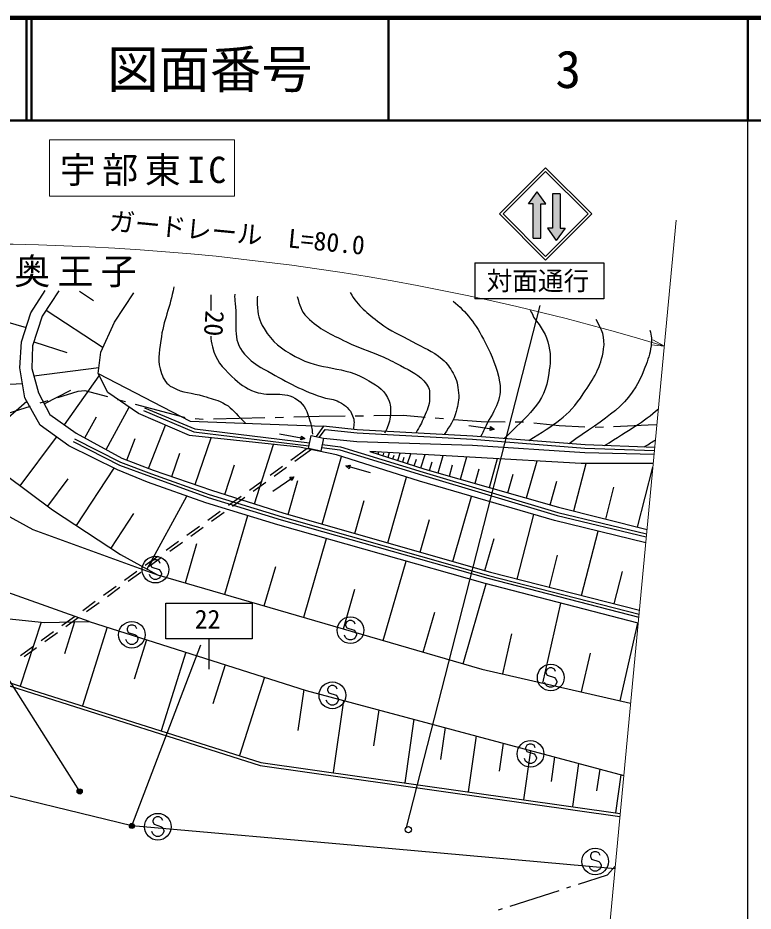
# Model space of a CAD drawing. Units: millimetres, scale not verified. Extents: x 40000 to 680000, y 20000 to 380760.
# Drawn here: x 507920 to 579500, y 292998 to 380000 of the extents above; entities that cross this region are included whole.
import ezdxf
from ezdxf.enums import TextEntityAlignment as Align

# ---------------------------------------------------------------- set-up
doc = ezdxf.new("R2010")
doc.units = ezdxf.units.MM
doc.header["$LTSCALE"] = 1000
doc.header["$PDMODE"] = 32
doc.header["$PDSIZE"] = 500
for name, color, linetype, lineweight in [('M-BGD', 7, 'Continuous', 25), ('M-BGD-HTXT', 7, 'Continuous', 13), ('M-BMK-HTXT', 7, 'Continuous', 13), ('M-BMK-ROW', 30, 'Continuous', 25), ('M-STR-HTXT', 7, 'Continuous', 13), ('M-STR-STRC', 7, 'Continuous', 25), ('M-TTL', 2, 'Continuous', 140), ('M-TTL-BAND', 7, 'Continuous', 25), ('M-TTL-LINE', 7, 'Continuous', 50)]:
    doc.layers.add(name, color=color, linetype=linetype, lineweight=lineweight)
doc.layers.add('M-TTL-TXT', color=7, linetype='Continuous')
doc.styles.add('ＭＳ ゴシック', font='')
doc.styles.get('ＭＳ ゴシック').set_extended_font_data('MS Gothic')

msp = doc.modelspace()

# ---------------------------------------------------------------- hatches: boundary and pattern name
at = {"layer": 'M-STR-STRC'}
for points in [[(558845, 358532), (558845, 361878), (559323, 361878), (558470, 363064), (557618, 361878), (558096, 361878), (558096, 358532)], [(561190, 359506), (560712, 359506), (560712, 362852), (559963, 362852), (559963, 359506), (559485, 359506), (560337, 358320)]]:
    msp.add_hatch(color=256, dxfattribs=at).paths.add_polyline_path(points)

# ---------------------------------------------------------------- linework, layer by layer
at = {"layer": 'M-BGD'}
for p, q in [((513932, 353366), (515267, 352488)), ((501067, 352091), (508728, 349833)), ((510680, 351540), (516215, 347901)), ((509482, 348431), (512672, 347402)), ((509470, 345127), (515806, 345936)), ((512474, 340349), (515849, 345142)), ((500927, 344020), (508364, 344380)), ((510488, 342396), (513089, 343746)), ((503577, 338131), (508780, 342654)), ((516505, 337961), (518762, 342074)), ((514449, 339090), (515577, 341146)), ((520636, 336110), (522277, 340339)), ((551817, 340295), (554293, 339950)), ((553896, 339816), (553948, 340187)), ((553948, 340187), (554293, 339950)), ((533404, 339493), (535859, 339019)), ((554293, 339950), (553896, 339816)), ((508155, 334421), (511680, 339171)), ((518521, 336930), (519342, 339045)), ((525196, 334541), (526746, 339108)), ((530966, 332669), (532809, 338449)), ((535455, 338906), (535526, 339275)), ((535859, 339019), (535455, 338906)), ((535526, 339275), (535859, 339019)), ((522912, 335316), (523687, 337599)), ((534510, 336930), (536099, 338077)), ((534883, 336829), (536497, 337995)), ((542529, 337665), (542563, 337772)), ((543005, 337512), (543073, 337726)), ((543481, 337359), (543555, 337590)), ((543957, 337206), (544105, 337667)), ((544909, 336900), (545137, 337609)), ((537529, 330698), (539415, 337287)), ((544433, 337053), (544547, 337407)), ((545388, 336746), (545542, 337225)), ((545867, 336592), (546175, 337550)), ((546514, 336384), (546722, 337031)), ((547161, 336176), (547577, 337471)), ((548001, 335923), (548242, 336767)), ((548846, 335683), (549326, 337372)), ((551022, 335064), (551641, 337240)), ((553828, 334266), (554626, 337071)), ((557444, 333237), (558472, 336853)), ((513612, 330566), (517285, 336151)), ((528076, 333590), (528998, 336480)), ((532483, 335466), (533699, 336344)), ((532856, 335366), (534073, 336244)), ((539853, 336367), (540266, 336445)), ((542257, 335681), (539853, 336367)), ((540163, 336084), (539853, 336367)), ((540266, 336445), (540163, 336084)), ((549934, 335373), (550244, 336462)), ((552425, 334665), (552824, 336068)), ((562058, 331971), (563235, 336609)), ((568258, 330398), (569745, 336255)), ((510839, 332429), (512830, 335113)), ((532736, 333903), (534802, 335310)), ((534386, 335254), (534802, 335310)), ((534597, 334944), (534386, 335254)), ((534802, 335310), (534597, 334944)), ((543927, 328867), (545758, 335265)), ((555636, 333752), (556150, 335560)), ((530456, 334003), (531672, 334881)), ((530830, 333902), (532046, 334780)), ((534235, 331641), (535177, 334935)), ((559745, 332583), (560399, 334884)), ((565158, 331184), (565945, 334285)), ((520495, 326325), (524378, 333423)), ((528429, 332539), (529646, 333417)), ((528803, 332439), (530019, 333317)), ((550268, 327053), (552082, 333393)), ((540728, 329783), (541644, 332982)), ((516993, 328343), (519215, 331724)), ((526403, 331076), (527619, 331954)), ((526776, 330975), (527992, 331853)), ((528074, 323854), (530310, 331529)), ((556533, 325339), (558143, 331633)), ((547097, 327960), (548005, 331130)), ((524376, 329612), (525592, 330490)), ((524749, 329512), (525965, 330390)), ((562803, 323735), (564407, 330005)), ((522349, 328149), (523565, 329027)), ((522722, 328048), (523938, 328926)), ((535746, 321619), (537981, 329291)), ((553391, 326159), (554284, 329282)), ((524236, 324972), (525354, 328810)), ((520322, 326685), (521538, 327563)), ((520695, 326585), (521911, 327463)), ((559668, 324537), (560470, 327672)), ((531910, 322736), (533027, 326572)), ((543472, 319368), (545723, 327094)), ((518295, 325222), (519511, 326100)), ((518668, 325121), (519885, 325999)), ((565968, 322926), (566778, 326091)), ((516268, 323758), (517484, 324636)), ((516642, 323658), (517858, 324536)), ((551256, 317099), (553524, 324884)), ((539609, 320493), (540734, 324356)), ((514241, 322295), (515457, 323173)), ((514615, 322194), (515831, 323072)), ((559013, 315217), (560784, 323002)), ((547364, 318233), (548498, 322126)), ((510177, 321131), (508153, 314913)), ((512215, 320831), (513431, 321709)), ((513444, 321174), (512456, 318057)), ((512588, 320731), (513804, 321609)), ((566571, 313497), (568291, 321056)), ((510188, 319368), (511404, 320246)), ((516626, 320651), (514199, 312993)), ((510561, 319267), (511777, 320145)), ((520454, 319434), (519240, 315605)), ((555120, 316103), (556006, 319995)), ((508161, 317904), (509377, 318782)), ((508534, 317804), (509750, 318682)), ((524281, 318217), (521857, 310566)), ((562792, 314357), (563652, 318137)), ((528105, 317001), (526893, 313176)), ((531929, 315785), (529508, 308142)), ((535750, 314571), (535186, 310602)), ((539619, 313522), (538618, 306485)), ((543051, 312602), (542551, 309083)), ((546484, 311682), (545604, 305492)), ((549503, 310873), (549063, 307778)), ((552523, 310063), (551749, 304619)), ((555179, 309351), (554792, 306629)), ((557835, 308639), (557154, 303850)), ((560171, 308013), (559831, 305619)), ((562507, 307387), (561908, 303174)), ((564562, 306836), (564263, 304730)), ((566617, 306285), (566090, 302580)), ((565313, 296529), (566077, 297391)), ((562512, 295629), (565313, 296529)), ((555847, 293488), (560608, 295018)), ((561369, 295262), (561750, 295385)), ((554705, 293121), (555086, 293243))]:
    msp.add_line(p, q, dxfattribs=at)
for points in [[(568310, 321051), (553397, 324917), (533233, 330638), (526214, 332778), (520538, 334772), (517609, 335992), (512879, 338303), (510095, 340318), (508585, 342999), (508118, 345920), (508289, 348432), (509182, 351280), (510572, 353454)], [(511916, 353419), (510296, 350956), (509356, 348042), (509271, 345855), (509918, 343494), (511018, 341375), (513604, 339553), (518052, 337113), (521082, 335937), (526764, 334009), (533814, 331761), (553942, 326002), (568428, 322297)], [(569048, 328866), (560156, 331048), (547010, 334866), (538931, 337441), (535333, 338175), (524621, 339339), (519648, 341461), (516671, 343521), (515730, 345377), (516010, 347445), (517318, 350356), (519219, 353227)], [(515730, 345377), (524704, 340708), (537681, 340237)], [(500927, 341976), (501837, 340133), (504345, 337247), (511306, 332082), (517921, 327733), (521523, 325763), (553098, 316563), (567576, 313269)], [(520264, 342027), (525139, 339975), (536312, 338600)], [(520148, 341750), (525061, 339683), (536252, 338305)], [(569926, 338169), (563147, 338404), (552215, 339264), (540963, 339872), (537681, 340237), (536956, 339227)], [(537278, 339161), (537823, 339919), (540939, 339573), (552195, 338965), (563130, 338105), (569897, 337870)], [(513292, 338738), (517806, 336448), (520823, 335320), (526442, 333290), (533553, 331115), (553669, 325413), (568363, 321614)], [(513428, 339005), (517927, 336723), (520926, 335601), (526537, 333575), (533638, 331402), (553748, 325703), (568392, 321916)], [(537559, 338446), (539314, 338230), (547384, 335738), (560487, 331824), (569132, 329759)], [(537689, 339076), (540922, 338746), (552177, 338375), (563111, 337673), (569862, 337493)], [(537499, 338151), (539251, 337935), (547297, 335451), (560409, 331534), (569103, 329458)], [(542182, 337776), (547547, 336052), (560551, 332354), (569170, 330166)], [(569777, 336598), (562769, 336610), (542182, 337776)], [(501258, 334611), (509361, 330179), (521523, 325763)], [(514860, 321212), (504534, 324862), (497824, 326943), (492911, 327818)], [(482662, 308604), (485847, 318069), (488227, 321003), (490454, 322482), (493585, 323372), (499321, 322275), (510519, 321095), (514860, 321212), (535984, 314496), (566909, 306207)], [(506200, 315234), (508641, 314439), (531515, 307192), (566532, 302214)], [(506297, 315518), (508733, 314725), (531582, 307485), (566561, 302513)], [(502714, 305302), (519027, 301330), (541839, 299340), (566053, 297139)]]:
    msp.add_lwpolyline(points, dxfattribs=at)
msp.add_lwpolyline([(536463, 339329), (537689, 339076), (537427, 337803), (536200, 338056)], close=True, dxfattribs=at)
for points, knots in [([(523111, 353795), (522728, 351729), (522110, 350652), (521831, 348570), (521665, 347334), (521472, 346550), (521898, 345378), (522128, 344743), (522373, 344343), (522965, 344019), (524042, 343430), (524815, 343519), (525988, 343157), (526729, 342928), (527167, 342848), (527865, 342510), (528673, 342118), (528963, 341635), (529603, 341004), (529795, 340815), (529863, 340752), (530088, 340512)], [0, 0, 0, 0, 1, 1, 1, 2, 2, 2, 3, 3, 3, 4, 4, 4, 5, 5, 5, 6, 6, 6, 7, 7, 7, 7]), ([(540258, 353247), (541121, 351880), (541867, 351269), (543151, 350286), (544281, 349421), (545082, 349191), (546311, 348474), (547455, 347807), (548233, 347622), (549232, 346752), (549744, 346306), (549973, 345976), (550301, 345382), (550676, 344704), (550751, 344241), (550825, 343470), (550894, 342764), (550770, 342354), (550588, 341669), (550332, 340711), (550039, 340346), (549419, 339415)], [0, 0, 0, 0, 1, 1, 1, 2, 2, 2, 3, 3, 3, 4, 4, 4, 5, 5, 5, 6, 6, 6, 7, 7, 7, 7]), ([(529030, 353083), (529020, 352733), (529018, 352533), (529069, 352187), (529350, 350248), (528673, 348712), (529983, 347255), (530607, 346560), (531061, 346249), (531877, 345793), (533998, 344609), (535178, 343880), (537470, 343075), (538058, 342868), (538462, 342966), (539019, 342685), (539417, 342484), (539656, 342371), (539971, 342056), (540241, 341786), (540369, 341596), (540513, 341241), (540708, 340760), (540647, 340469), (540587, 339914)], [0, 0, 0, 0, 1, 1, 1, 2, 2, 2, 3, 3, 3, 4, 4, 4, 5, 5, 5, 6, 6, 6, 7, 7, 7, 8, 8, 8, 8]), ([(531240, 352910), (531222, 352659), (531217, 352391), (531226, 352101), (531257, 351145), (531383, 350557), (531885, 349743), (532722, 348385), (533535, 347796), (534929, 347021), (537501, 345589), (539579, 346202), (542086, 344657), (543014, 344085), (543675, 343701), (544056, 342679), (544267, 342114), (544227, 341738), (544159, 341140), (544084, 340483), (543937, 340200), (543618, 339537)], [0, 0, 0, 0, 1, 1, 1, 2, 2, 2, 3, 3, 3, 4, 4, 4, 5, 5, 5, 6, 6, 6, 7, 7, 7, 7]), ([(535124, 352863), (535360, 352029), (535455, 351466), (536073, 350858), (537335, 349614), (538332, 349244), (539911, 348440), (541154, 347807), (541945, 347664), (543218, 347094), (543991, 346748), (544424, 346552), (545162, 346137), (546226, 345540), (546964, 345293), (547704, 344324), (548043, 343880), (547998, 343484), (548005, 342926), (548014, 342193), (547742, 341807), (547462, 341129), (547200, 340493), (547066, 340262), (546650, 339565)], [0, 0, 0, 0, 1, 1, 1, 2, 2, 2, 3, 3, 3, 4, 4, 4, 5, 5, 5, 6, 6, 6, 7, 7, 7, 8, 8, 8, 8]), ([(550313, 352409), (551529, 351382), (552512, 350223), (553411, 348380), (554111, 346947), (554521, 346114), (554816, 344546), (555163, 342704), (554147, 341672), (553345, 339977), (553201, 339673), (553157, 339556), (552962, 339206)], [0, 0, 0, 0, 1, 1, 1, 2, 2, 2, 3, 3, 3, 4, 4, 4, 4]), ([(558114, 350846), (558926, 349760), (559363, 349245), (559619, 348022), (559833, 346999), (559742, 346383), (559610, 345347), (559229, 342375), (557501, 341267), (555267, 339024)], [0, 0, 0, 0, 1, 1, 1, 2, 2, 2, 3, 3, 3, 3]), ([(557664, 338836), (560187, 340457), (561466, 341096), (562964, 343371), (563997, 344939), (564672, 345893), (564944, 347751), (565111, 348898), (564791, 349624), (564208, 350626)], [0, 0, 0, 0, 1, 1, 1, 2, 2, 2, 3, 3, 3, 3]), ([(526690, 349006), (526717, 348679), (526769, 348335), (526866, 347945), (527186, 346646), (527780, 346007), (528749, 345083), (529519, 344349), (530020, 343941), (531022, 343584), (532568, 343035), (533818, 343756), (535148, 342795), (535895, 342255), (536081, 341646), (536349, 340765), (536500, 340270), (536553, 340047), (536603, 339465)], [0, 0, 0, 0, 1, 1, 1, 2, 2, 2, 3, 3, 3, 4, 4, 4, 5, 5, 5, 6, 6, 6, 6]), ([(569458, 349598), (569598, 349012), (569637, 348657), (569561, 348059), (569454, 347211), (569261, 346755), (568971, 345951), (567581, 342103), (565152, 341134), (561582, 338527)], [0, 0, 0, 0, 1, 1, 1, 2, 2, 2, 3, 3, 3, 3])]:
    msp.add_open_spline(points, degree=3, knots=knots, dxfattribs=at)
for points in [[(526715, 353029), (526698, 352567), (526692, 352070), (526696, 351511)], [(557798, 351515), (557946, 351267), (558038, 351140), (558114, 350846)], [(565040, 338338), (567454, 339907), (568842, 340631), (570279, 341918)], [(568886, 338205), (569402, 338528), (569701, 338715), (569995, 338901)]]:
    msp.add_open_spline(points, degree=3, dxfattribs=at)
at = {"layer": 'M-BGD-HTXT'}
msp.add_line((561441, 248268), (572014, 360302), dxfattribs=at)
at = {"layer": 'M-BMK-HTXT'}
msp.add_lwpolyline([(511009, 362626), (529009, 362626), (529009, 368126), (511009, 368126)], close=True, dxfattribs=at)
at = {"layer": 'M-BMK-ROW'}
for p, q in [((513787, 343640), (514431, 343704)), ((514431, 343704), (516650, 343107)), ((511825, 343027), (513787, 343640)), ((517615, 342846), (518388, 342638)), ((504380, 340703), (509153, 342193)), ((510107, 342491), (510871, 342729)), ((519353, 342378), (524117, 341095)), ((524117, 341095), (524183, 341089)), ((526974, 340934), (531972, 341066)), ((532972, 341093), (533772, 341114)), ((534771, 341140), (537257, 341206)), ((537257, 341206), (539770, 341233)), ((540770, 341244), (541570, 341253)), ((542570, 341264), (545423, 341295)), ((545423, 341295), (547563, 341121)), ((525179, 340991), (525975, 340913)), ((548560, 341040), (549357, 340975)), ((550354, 340893), (553010, 340677)), ((553010, 340677), (555345, 340660)), ((556345, 340653), (557145, 340647)), ((558140, 340555), (560622, 340311)), ((560622, 340311), (563124, 340166)), ((565921, 340214), (569294, 340351)), ((569294, 340351), (570136, 340400)), ((564123, 340141), (564922, 340173))]:
    msp.add_line(p, q, dxfattribs=at)
at = {"layer": 'M-STR-HTXT'}
for q in [(569588, 348159), (569733, 348638)]:
    msp.add_line((570857, 348037), q, dxfattribs=at)
msp.add_arc((503569, 125293), 232686, 73.19116, 92.70784, dxfattribs=at)
at = {"layer": 'M-STR-STRC'}
for p, q in [((554797, 360899), (559297, 365399)), ((555150, 360899), (559297, 365046)), ((563797, 360899), (559297, 365399)), ((563444, 360899), (559297, 365046)), ((557618, 361878), (558470, 363064)), ((559323, 361878), (558470, 363064)), ((560712, 362852), (559963, 362852)), ((559963, 362852), (559963, 359506)), ((560712, 362852), (560712, 359506)), ((558096, 361878), (557618, 361878)), ((558096, 358532), (558096, 361878)), ((558845, 358532), (558845, 361878)), ((558845, 361878), (559323, 361878)), ((554797, 360899), (559297, 356399)), ((555150, 360899), (559297, 356752)), ((559297, 356752), (563444, 360899)), ((559297, 356399), (563797, 360899)), ((559963, 359506), (559485, 359506)), ((559485, 359506), (560337, 358320)), ((561190, 359506), (560337, 358320)), ((560712, 359506), (561190, 359506)), ((558096, 358532), (558845, 358532)), ((552416, 356145), (564981, 356145)), ((552416, 356145), (552416, 352645)), ((564981, 356145), (564981, 352645)), ((564981, 352645), (552416, 352645)), ((558745, 351978), (545735, 301150)), ((513937, 304654), (492096, 339136)), ((521191, 327204), (520955, 327086)), ((521428, 327204), (521191, 327204)), ((521664, 327086), (521428, 327204)), ((520955, 327086), (520837, 326850)), ((520837, 326850), (520837, 326731)), ((520837, 326731), (520955, 326495)), ((520955, 326495), (521664, 326259)), ((521782, 326850), (521664, 327086)), ((521664, 326259), (521782, 326140)), ((520837, 325550), (520719, 325786)), ((520955, 325431), (520837, 325550)), ((521191, 325313), (520955, 325431)), ((521664, 325431), (521428, 325313)), ((521782, 325550), (521664, 325431)), ((521782, 326140), (521901, 325904)), ((521901, 325786), (521782, 325550)), ((521901, 325904), (521901, 325786)), ((521428, 325313), (521191, 325313)), ((522320, 323006), (530720, 323006)), ((522320, 319506), (522320, 323006)), ((530720, 323006), (530720, 319506)), ((539943, 321186), (539825, 320949)), ((540180, 321304), (539943, 321186)), ((540416, 321304), (540180, 321304)), ((540652, 321186), (540416, 321304)), ((540770, 320949), (540652, 321186)), ((518663, 320743), (518545, 320507)), ((518545, 320507), (518545, 320388)), ((518545, 320388), (518663, 320152)), ((518900, 320861), (518663, 320743)), ((519136, 320861), (518900, 320861)), ((519372, 320743), (519136, 320861)), ((519490, 320507), (519372, 320743)), ((539825, 320949), (539825, 320831)), ((539825, 320831), (539943, 320595)), ((539943, 320595), (540652, 320358)), ((540652, 320358), (540770, 320240)), ((540770, 320240), (540889, 320004)), ((518545, 319207), (518427, 319443)), ((518663, 320152), (519372, 319916)), ((519372, 319916), (519490, 319797)), ((519490, 319797), (519609, 319561)), ((519609, 319443), (519490, 319207)), ((519609, 319561), (519609, 319443)), ((530720, 319506), (522320, 319506)), ((526520, 319506), (526520, 316574)), ((539825, 319649), (539707, 319886)), ((539943, 319531), (539825, 319649)), ((540180, 319413), (539943, 319531)), ((540416, 319413), (540180, 319413)), ((540652, 319531), (540416, 319413)), ((540770, 319649), (540652, 319531)), ((540889, 319886), (540770, 319649)), ((540889, 320004), (540889, 319886)), ((518663, 319088), (518545, 319207)), ((518900, 318970), (518663, 319088)), ((519136, 318970), (518900, 318970)), ((519026, 301300), (525746, 318936)), ((519372, 319088), (519136, 318970)), ((519490, 319207), (519372, 319088)), ((559677, 316695), (559441, 316576)), ((559914, 316695), (559677, 316695)), ((560150, 316576), (559914, 316695)), ((559441, 316576), (559323, 316340)), ((559323, 316340), (559323, 316222)), ((559323, 316222), (559441, 315986)), ((559441, 315986), (560150, 315749)), ((560268, 316340), (560150, 316576)), ((538421, 314963), (538185, 314845)), ((538658, 314963), (538421, 314963)), ((538894, 314845), (538658, 314963)), ((559323, 315040), (559205, 315276)), ((559441, 314922), (559323, 315040)), ((560150, 315749), (560268, 315631)), ((560268, 315040), (560150, 314922)), ((560268, 315631), (560386, 315395)), ((560386, 315276), (560268, 315040)), ((560386, 315395), (560386, 315276)), ((538185, 314845), (538067, 314609)), ((538067, 314609), (538067, 314490)), ((538067, 314490), (538185, 314254)), ((538185, 314254), (538894, 314018)), ((539012, 314609), (538894, 314845)), ((559677, 314804), (559441, 314922)), ((559914, 314804), (559677, 314804)), ((560150, 314922), (559914, 314804)), ((538067, 313309), (537949, 313545)), ((538185, 313190), (538067, 313309)), ((538894, 314018), (539012, 313900)), ((539012, 313309), (538894, 313190)), ((539012, 313900), (539131, 313663)), ((539131, 313545), (539012, 313309)), ((539131, 313663), (539131, 313545)), ((538421, 313072), (538185, 313190)), ((538658, 313072), (538421, 313072)), ((538894, 313190), (538658, 313072)), ((557467, 309149), (557349, 308912)), ((557349, 308912), (557349, 308794)), ((557703, 309267), (557467, 309149)), ((557940, 309267), (557703, 309267)), ((558176, 309149), (557940, 309267)), ((558294, 308912), (558176, 309149)), ((557349, 308794), (557467, 308558)), ((557467, 308558), (558176, 308321)), ((558176, 308321), (558294, 308203)), ((558294, 308203), (558412, 307967)), ((557349, 307612), (557230, 307849)), ((557467, 307494), (557349, 307612)), ((557703, 307376), (557467, 307494)), ((557940, 307376), (557703, 307376)), ((558176, 307494), (557940, 307376)), ((558294, 307612), (558176, 307494)), ((558412, 307849), (558294, 307612)), ((558412, 307967), (558412, 307849)), ((521193, 302049), (521075, 301813)), ((521430, 302168), (521193, 302049)), ((521666, 302168), (521430, 302168)), ((521903, 302049), (521666, 302168)), ((522021, 301813), (521903, 302049)), ((521075, 301813), (521075, 301695)), ((521075, 301695), (521193, 301459)), ((521193, 301459), (521903, 301222)), ((521903, 301222), (522021, 301104)), ((522021, 301104), (522139, 300868)), ((521075, 300513), (520957, 300749)), ((521193, 300395), (521075, 300513)), ((521430, 300277), (521193, 300395)), ((521666, 300277), (521430, 300277)), ((521903, 300395), (521666, 300277)), ((522021, 300513), (521903, 300395)), ((522139, 300749), (522021, 300513)), ((522139, 300868), (522139, 300749)), ((563772, 298664), (563654, 298428)), ((563654, 298428), (563654, 298310)), ((564008, 298782), (563772, 298664)), ((564245, 298782), (564008, 298782)), ((564481, 298664), (564245, 298782)), ((564599, 298428), (564481, 298664)), ((563654, 298310), (563772, 298073)), ((563772, 298073), (564481, 297837)), ((564481, 297837), (564599, 297719)), ((564599, 297719), (564718, 297482)), ((563654, 297128), (563536, 297364)), ((563772, 297010), (563654, 297128)), ((564008, 296891), (563772, 297010)), ((564245, 296891), (564008, 296891)), ((564481, 297010), (564245, 296891)), ((564599, 297128), (564481, 297010)), ((564718, 297364), (564599, 297128)), ((564718, 297482), (564718, 297364))]:
    msp.add_line(p, q, dxfattribs=at)
for centre, radius in [((521310, 326259), 1300), ((519018, 319916), 1300), ((540298, 320358), 1300), ((559796, 315749), 1300), ((538540, 314018), 1300), ((557821, 308321), 1300), ((513937, 304654), 150), ((513937, 304654), 120), ((513937, 304654), 90), ((513937, 304654), 60), ((513937, 304654), 30), ((521548, 301222), 1300), ((519026, 301300), 150), ((519026, 301300), 120), ((519026, 301300), 90), ((519026, 301300), 60), ((519026, 301300), 30), ((545941, 300925), 305), ((564127, 297837), 1300)]:
    msp.add_circle(centre, radius, dxfattribs=at)
for p in [(513937, 304654), (519026, 301300)]:
    msp.add_point(p, dxfattribs=at)
at = {"layer": 'M-TTL'}
msp.add_line((680000, 380000), (40000, 380000), dxfattribs=at)
at = {"layer": 'M-TTL-BAND'}
msp.add_line((579000, 20000), (579000, 370000), dxfattribs=at)
at = {"layer": 'M-TTL-LINE'}
for p, q in [((508747, 380000), (508747, 370000)), ((509247, 380000), (509247, 370000)), ((543997, 380000), (543997, 370000)), ((579000, 380000), (579000, 370000)), ((40000, 370000), (680000, 370000))]:
    msp.add_line(p, q, dxfattribs=at)

# ---------------------------------------------------------------- texts
at = {"layer": 'M-BGD', "style": 'ＭＳ ゴシック'}
msp.add_text('20', height=1833, rotation=266.21, dxfattribs=at).set_placement((525652, 351580), align=Align.BOTTOM_LEFT)
at = {"layer": 'M-BMK-HTXT', "char_height": 2566, "style": 'ＭＳ ゴシック'}
for s, insert, attachment_point in [('\\T1.18;宇部東IC', (512009, 363626), 7), ('\\T1.2;字奥王子', (511769, 353751), 8)]:
    msp.add_mtext(s, dxfattribs=dict(at, insert=insert, attachment_point=attachment_point))
at = {"layer": 'M-STR-HTXT', "style": 'ＭＳ ゴシック'}
msp.add_text('ガードレール\u3000L=80.0', height=1833, rotation=354.458, dxfattribs=at).set_placement((529114, 357585), align=Align.BOTTOM_CENTER)
at = {"layer": 'M-STR-STRC', "style": 'ＭＳ ゴシック'}
msp.add_text('対面通行', height=1833, dxfattribs=at).set_placement((558549, 354386), align=Align.MIDDLE_CENTER)
msp.add_text('22', height=1833, dxfattribs=at).set_placement((525143, 319970), align=Align.BOTTOM_LEFT)
at = {"layer": 'M-TTL-TXT', "style": 'ＭＳ ゴシック'}
for s, p in [('図面番号', (526622, 375000)), ('3', (561497, 375000))]:
    msp.add_text(s, height=3666, dxfattribs=at).set_placement(p, align=Align.MIDDLE_CENTER)

doc.saveas('drawing.dxf')
